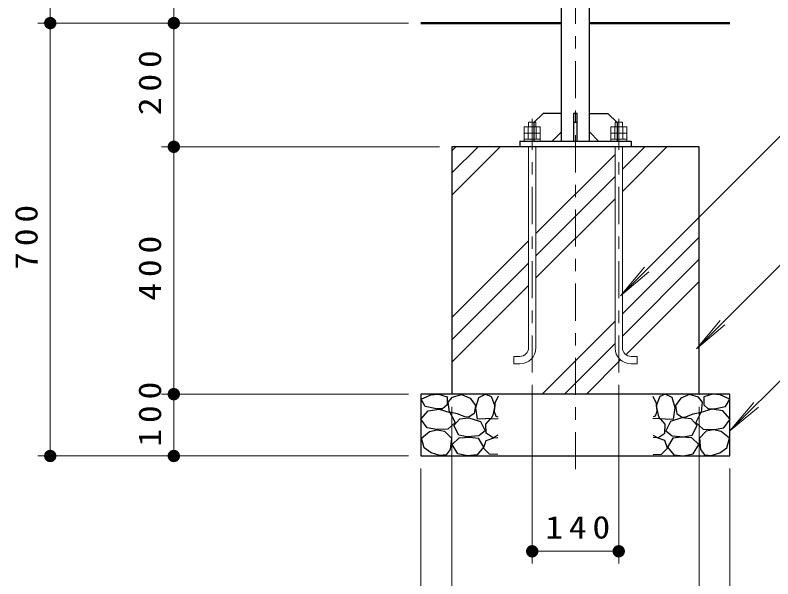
# Model space of a CAD drawing. Units: millimetres on the paper, scale 1:20. Extents: x -365 to 0, y 0 to 257.
# Drawn here: x -234.5 to -173.1, y 53.2 to 98.8 of the extents above; entities that cross this region are included whole.
import ezdxf

# ---------------------------------------------------------------- set-up
doc = ezdxf.new("R2010")
doc.units = ezdxf.units.MM
doc.linetypes.add('USER2', pattern=[6, 3, -1, 1, -1])
doc.layers.add('LY_1', color=7, linetype='Continuous', lineweight=13)
doc.styles.add('ＭＳ ゴシック', font='')
doc.styles.get('ＭＳ ゴシック').set_extended_font_data('MS Gothic')

# ---------------------------------------------------------------- blocks, each defined once
blk = doc.blocks.new('filled_dot')
at = {"color": 0, "linetype": 'Continuous', "lineweight": -2, "const_width": 1.25}
blk.add_lwpolyline([(-0.625, 0, 1), (0.625, 0, 1)], format="xyb", close=True, dxfattribs=at)

msp = doc.modelspace()

# ---------------------------------------------------------------- linework, layer by layer
at = {"layer": 'LY_1', "linetype": 'USER2'}
for p, q in [((-189.11, 62.06), (-189.11, 136.368)), ((-192.61, 69.876), (-192.61, 90.376)), ((-185.61, 69.876), (-185.61, 90.376))]:
    msp.add_line(p, q, dxfattribs=at)
at = {"layer": 'LY_1'}
for p, q in [((-231.61, 98.126), (-231.61, 135.626)), ((-221.61, 98.126), (-221.61, 127.126)), ((-222.61, 98.126), (-232.61, 98.126)), ((-202.612, 98.126), (-232.61, 98.126)), ((-231.61, 63.126), (-231.61, 98.126)), ((-202.612, 98.126), (-222.61, 98.126)), ((-212.612, 98.126), (-222.61, 98.126)), ((-221.61, 88.126), (-221.61, 98.126)), ((-171.107, 90.44), (-185.463, 76.084)), ((-191.96, 89.736), (-193.26, 89.736)), ((-193.26, 89.736), (-193.26, 88.576)), ((-192.935, 89.736), (-192.935, 88.736)), ((-192.91, 89.736), (-192.91, 90.126)), ((-192.91, 90.126), (-192.31, 90.126)), ((-192.31, 89.736), (-192.31, 90.126)), ((-192.285, 89.736), (-192.285, 88.736)), ((-191.96, 89.736), (-191.96, 88.576)), ((-186.26, 89.736), (-184.96, 89.736)), ((-186.26, 89.736), (-186.26, 88.576)), ((-185.935, 89.736), (-185.935, 88.736)), ((-185.31, 90.126), (-185.91, 90.126)), ((-185.91, 89.736), (-185.91, 90.126)), ((-185.31, 89.736), (-185.31, 90.126)), ((-185.285, 89.736), (-185.285, 88.736)), ((-184.96, 89.736), (-184.96, 88.576)), ((-191.96, 89.236), (-193.26, 89.236)), ((-186.26, 89.236), (-184.96, 89.236)), ((-191.96, 88.736), (-193.26, 88.736)), ((-186.26, 88.736), (-184.96, 88.736)), ((-200.11, 88.126), (-222.612, 88.126)), ((-212.612, 88.126), (-222.61, 88.126)), ((-221.612, 68.126), (-221.612, 88.126)), ((-199.11, 84.213), (-195.198, 88.126)), ((-199.11, 86.01), (-196.994, 88.126)), ((-199.11, 87.806), (-198.79, 88.126)), ((-192.91, 71.876), (-192.91, 88.126)), ((-192.31, 71.876), (-192.31, 88.126)), ((-185.91, 71.876), (-185.91, 88.126)), ((-185.31, 84.522), (-181.706, 88.126)), ((-185.31, 86.318), (-183.502, 88.126)), ((-185.31, 88.114), (-185.298, 88.126)), ((-185.31, 71.876), (-185.31, 88.126)), ((-192.31, 81.114), (-185.91, 87.514)), ((-192.31, 79.318), (-185.91, 85.718)), ((-192.31, 77.522), (-185.91, 83.922)), ((-199.11, 74.314), (-192.91, 80.514)), ((-185.31, 74.622), (-179.11, 80.822)), ((-171.107, 80.009), (-179.327, 71.789)), ((-199.11, 72.518), (-192.91, 78.718)), ((-185.31, 72.826), (-179.11, 79.026)), ((-185.463, 76.084), (-183.535, 78.382)), ((-185.463, 76.084), (-183.165, 78.012)), ((-199.11, 70.722), (-192.91, 76.922)), ((-185.027, 71.313), (-179.11, 77.23)), ((-191.807, 68.126), (-185.91, 74.022)), ((-179.327, 71.789), (-177.399, 74.087)), ((-179.327, 71.789), (-177.029, 73.717)), ((-190.011, 68.126), (-185.91, 72.226)), ((-193.61, 71.176), (-194.11, 71.176)), ((-194.11, 71.176), (-194.11, 70.576)), ((-184.61, 71.176), (-184.11, 71.176)), ((-184.11, 71.176), (-184.11, 70.576)), ((-193.61, 70.576), (-194.11, 70.576)), ((-188.215, 68.126), (-185.454, 70.887)), ((-184.61, 70.576), (-184.11, 70.576)), ((-171.107, 70.658), (-176.61, 65.155)), ((-192.61, 68.876), (-192.61, 54.42)), ((-185.61, 68.876), (-185.61, 54.42)), ((-202.61, 68.126), (-222.612, 68.126)), ((-221.612, 63.126), (-221.612, 68.126)), ((-176.61, 65.155), (-174.682, 67.453)), ((-199.11, 67.107), (-199.11, 48.126)), ((-179.11, 67.107), (-179.11, 48.126)), ((-176.61, 65.155), (-174.312, 67.083)), ((-202.61, 63.126), (-232.61, 63.126)), ((-202.61, 63.126), (-222.612, 63.126)), ((-201.61, 62.126), (-201.61, 41.126)), ((-176.61, 62.126), (-176.61, 41.126)), ((-185.61, 55.42), (-192.61, 55.42))]:
    msp.add_line(p, q, dxfattribs=at)
at = {"layer": 'LY_1', "lineweight": 25}
for p, q in [((-190.235, 98.126), (-190.235, 111.376)), ((-187.985, 98.126), (-187.985, 111.376)), ((-190.235, 88.576), (-190.235, 98.126)), ((-187.985, 88.576), (-187.985, 98.126)), ((-192.485, 90.076), (-191.735, 90.826)), ((-190.235, 90.826), (-191.735, 90.826)), ((-188.96, 90.826), (-189.26, 90.826)), ((-189.26, 90.826), (-189.26, 88.576)), ((-188.96, 88.576), (-188.96, 90.826)), ((-187.985, 90.826), (-186.485, 90.826)), ((-185.735, 90.076), (-186.485, 90.826)), ((-192.485, 90.076), (-192.485, 88.576)), ((-188.96, 90.076), (-189.26, 90.076)), ((-185.735, 90.076), (-185.735, 88.576)), ((-190.235, 89.326), (-190.985, 88.576)), ((-187.985, 89.326), (-187.235, 88.576)), ((-193.61, 88.576), (-193.61, 88.126)), ((-193.61, 88.576), (-184.61, 88.576)), ((-184.61, 88.576), (-184.61, 88.126)), ((-179.11, 88.126), (-199.11, 88.126)), ((-199.11, 88.126), (-199.11, 68.107)), ((-179.11, 68.107), (-179.11, 88.126)), ((-176.61, 68.126), (-201.61, 68.126)), ((-201.61, 68.126), (-201.61, 63.126)), ((-179.129, 68.107), (-179.11, 68.126)), ((-176.61, 63.126), (-176.61, 68.126)), ((-201.61, 63.126), (-176.61, 63.126))]:
    msp.add_line(p, q, dxfattribs=at)
at = {"layer": 'LY_1', "lineweight": 50}
for p, q in [((-201.612, 98.126), (-190.235, 98.126)), ((-187.985, 98.126), (-176.612, 98.126))]:
    msp.add_line(p, q, dxfattribs=at)
at = {"layer": 'LY_1', "lineweight": 25}
for points in [[(-200.343, 66.951), (-201.26, 67.124), (-201.595, 67.719), (-200.814, 68.078), (-200.207, 68.116), (-199.501, 67.917), (-199.488, 67.261), (-199.86, 66.939)], [(-198.051, 66.294), (-198.646, 66.53), (-199.303, 66.678), (-199.402, 67.471), (-199.055, 67.893), (-198.336, 68.091), (-197.63, 67.793), (-197.209, 67.199), (-197.308, 66.554), (-197.729, 66.257)], [(-195.92, 66.17), (-196.379, 66.121), (-197.035, 66.096), (-197.184, 67.013), (-196.936, 67.843), (-196.379, 68.116), (-195.933, 67.93), (-195.648, 67.174), (-195.809, 66.418)], [(-182.3, 66.17), (-181.841, 66.121), (-181.185, 66.096), (-181.036, 67.013), (-181.284, 67.843), (-181.841, 68.116), (-182.288, 67.93), (-182.572, 67.174), (-182.411, 66.418)], [(-180.169, 66.294), (-179.574, 66.53), (-178.918, 66.678), (-178.818, 67.471), (-179.165, 67.893), (-179.884, 68.091), (-180.59, 67.793), (-181.011, 67.199), (-180.912, 66.554), (-180.491, 66.257)], [(-177.877, 66.951), (-176.96, 67.124), (-176.626, 67.719), (-177.406, 68.078), (-178.013, 68.116), (-178.719, 67.917), (-178.732, 67.261), (-178.36, 66.939)], [(-200.343, 65.278), (-201.111, 65.39), (-201.632, 66.108), (-201.037, 66.79), (-200.145, 66.914), (-199.265, 66.629), (-198.857, 65.823), (-199.439, 65.303)], [(-177.877, 65.278), (-177.109, 65.39), (-176.588, 66.108), (-177.183, 66.79), (-178.075, 66.914), (-178.955, 66.629), (-179.364, 65.823), (-178.781, 65.303)], [(-197.878, 64.684), (-198.559, 64.808), (-198.956, 65.588), (-198.472, 66.133), (-197.729, 66.208), (-196.8, 65.923), (-196.428, 65.154), (-196.936, 64.746)], [(-180.342, 64.684), (-179.661, 64.808), (-179.264, 65.588), (-179.748, 66.133), (-180.491, 66.208), (-181.42, 65.923), (-181.792, 65.154), (-181.284, 64.746)], [(-200.083, 63.16), (-200.789, 63.383), (-201.347, 63.779), (-201.57, 64.56), (-200.913, 65.093), (-200.289, 65.238), (-199.699, 65.13), (-199.154, 64.572), (-199.241, 63.655), (-199.563, 63.209)], [(-178.137, 63.16), (-177.431, 63.383), (-176.873, 63.779), (-176.65, 64.56), (-177.307, 65.093), (-177.931, 65.238), (-178.521, 65.13), (-179.066, 64.572), (-178.98, 63.655), (-178.657, 63.209)], [(-197.841, 63.147), (-198.621, 63.308), (-199.092, 64.064), (-198.534, 64.597), (-197.667, 64.646), (-196.986, 64.559), (-196.564, 63.828), (-197.06, 63.209)], [(-180.38, 63.147), (-179.599, 63.308), (-179.128, 64.064), (-179.686, 64.597), (-180.553, 64.646), (-181.234, 64.559), (-181.656, 63.828), (-181.16, 63.209)]]:
    msp.add_lwpolyline(points, close=True, dxfattribs=at)
for points in [[(-195.375, 67.954), (-195.635, 67.385), (-195.685, 66.728), (-195.561, 66.344), (-195.4, 66.282)], [(-182.845, 67.954), (-182.585, 67.385), (-182.535, 66.728), (-182.659, 66.344), (-182.82, 66.282)], [(-195.388, 64.82), (-195.772, 64.585), (-196.329, 64.981), (-196.366, 65.687), (-195.982, 66.121), (-195.363, 66.158)], [(-182.833, 64.82), (-182.449, 64.585), (-181.891, 64.981), (-181.854, 65.687), (-182.238, 66.121), (-182.857, 66.158)], [(-195.388, 63.259), (-196.069, 63.284), (-196.564, 63.754), (-196.341, 64.374), (-195.722, 64.585), (-195.388, 64.622)], [(-182.833, 63.259), (-182.151, 63.284), (-181.656, 63.754), (-181.879, 64.374), (-182.498, 64.585), (-182.833, 64.622)]]:
    msp.add_lwpolyline(points, dxfattribs=at)
at = {"layer": 'LY_1'}
for centre, radius, start, end in [((-193.61, 71.876), 1.3, 270, 0), ((-193.61, 71.876), 0.7, 270, 0), ((-184.61, 71.876), 1.3, 180, 270), ((-184.61, 71.876), 0.7, 180, 270)]:
    msp.add_arc(centre, radius, start, end, dxfattribs=at)

# ---------------------------------------------------------------- block references
at = {"layer": 'LY_1', "xscale": 0.4, "yscale": 0.4}
for p, rotation in [((-231.61, 98.126), 90), ((-231.61, 98.126), 270), ((-221.61, 98.126), 90), ((-221.61, 98.126), 270), ((-221.612, 88.126), 270), ((-221.61, 88.126), 90), ((-221.612, 68.126), 270), ((-221.612, 68.126), 90), ((-231.61, 63.126), 90), ((-221.612, 63.126), 90), ((-185.61, 55.42), 180)]:
    msp.add_blockref('filled_dot', p, dxfattribs=dict(at, rotation=rotation))
msp.add_blockref('filled_dot', (-192.61, 55.42), dxfattribs=at)

# ---------------------------------------------------------------- texts
at = {"layer": 'LY_1', "char_height": 1.833, "attachment_point": 8, "rotation": 90, "style": 'ＭＳ ゴシック'}
for s, insert in [('\\T1.33;\\W1.15;200', (-222.61, 93.542)), ('\\T1.33;\\W1.15;700', (-232.61, 81.042)), ('\\T1.33;\\W1.15;400', (-222.612, 78.542)), ('\\T1.33;\\W1.15;100', (-222.612, 66.743))]:
    msp.add_mtext(s, dxfattribs=dict(at, insert=insert))
at = {"layer": 'LY_1', "insert": (-188.689, 56.42), "char_height": 1.833, "attachment_point": 8, "style": 'ＭＳ ゴシック'}
msp.add_mtext('\\T1.33;\\W1.15;140', dxfattribs=at)

doc.saveas('drawing.dxf')
